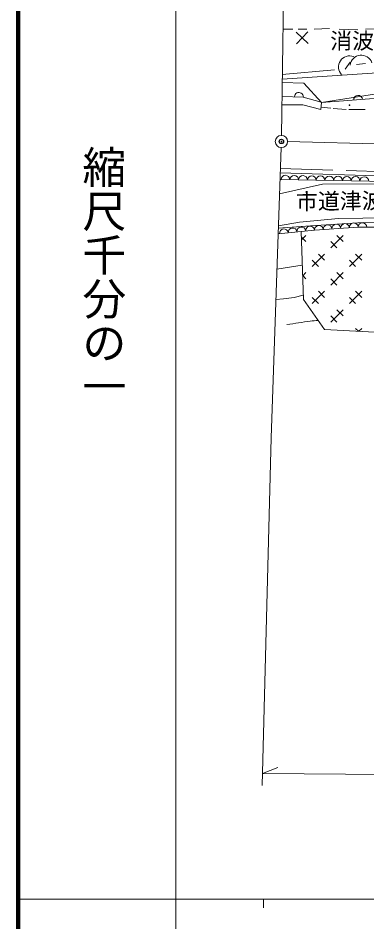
# Model space of a CAD drawing. Units: millimetres, scale not verified. Extents: x 40000 to 680000, y 20000 to 380000.
# Drawn here: x 40000 to 79787, y 202409 to 305514 of the extents above; entities that cross this region are included whole.
import ezdxf
from ezdxf.enums import TextEntityAlignment as Align

# ---------------------------------------------------------------- set-up
doc = ezdxf.new("R2010")
doc.units = ezdxf.units.MM
doc.header["$LTSCALE"] = 1000
doc.header["$PDMODE"] = 32
doc.header["$PDSIZE"] = 500
doc.linetypes.add('CHAIN', pattern=[18.5, 12, -1.5, 3.5, -1.5])
doc.linetypes.add('DASHED', pattern=[7.5, 6, -1.5])
for name, color, linetype, lineweight in [('M-BGD', 7, 'Continuous', 13), ('M-BMK', 2, 'CHAIN', 13), ('M-BMK-SRVR', 3, 'Continuous', 13), ('M-STR-HTXT', 7, 'Continuous', 13), ('M-TTL', 2, 'Continuous', 140), ('M-TTL-BAND', 7, 'Continuous', 13)]:
    doc.layers.add(name, color=color, linetype=linetype, lineweight=lineweight)
doc.layers.add('M-OTRS', color=6, linetype='Continuous')
doc.styles.add('@ＭＳ ゴシック', font='')
doc.styles.add('ＭＳ ゴシック', font='')
doc.styles.get('@ＭＳ ゴシック').set_extended_font_data('@MS Gothic')
doc.styles.get('ＭＳ ゴシック').set_extended_font_data('MS Gothic')

msp = doc.modelspace()

# ---------------------------------------------------------------- linework, layer by layer
at = {"layer": 'M-BGD'}
for p, q in [((70287, 309256), (70039, 292138)), ((70214, 304266), (71336, 304266)), ((71959, 304242), (72943, 304242)), ((73782, 304266), (75533, 304338)), ((76612, 304242), (78746, 304170)), ((79634, 304266), (81600, 304290)), ((71730, 303916), (73081, 302616)), ((73056, 303941), (71756, 302590)), ((77316, 299670), (77864, 300495)), ((78617, 300230), (79611, 300340)), ((82907, 299389), (70132, 298546)), ((76072, 299604), (70139, 299077)), ((72583, 298079), (70126, 298157)), ((74597, 295872), (72583, 298079)), ((86684, 297791), (74597, 295872)), ((92944, 297263), (74597, 295872)), ((70089, 295618), (72487, 295608)), ((72487, 295608), (74537, 295069)), ((74537, 295069), (74597, 295872)), ((74585, 295333), (75689, 295237)), ((75952, 295189), (77415, 295081)), ((77727, 295081), (79598, 295081)), ((70004, 290738), (68848, 257647)), ((69903, 287855), (91152, 287175)), ((91075, 286699), (69877, 287089)), ((74719, 286555), (91075, 286699)), ((69819, 285452), (74719, 286555)), ((76541, 282646), (72081, 282215)), ((84691, 282739), (76541, 282646)), ((73337, 281824), (69682, 281531)), ((72081, 282215), (69693, 281829)), ((79367, 282182), (73337, 281824)), ((78787, 281678), (73800, 281312)), ((83093, 281637), (78787, 281678)), ((83061, 282087), (79367, 282182)), ((73800, 281312), (69660, 280887)), ((72549, 273393), (72295, 281178)), ((72316, 280531), (72832, 280015)), ((72327, 280216), (72832, 280722)), ((75661, 279308), (77075, 280722)), ((76368, 280722), (77075, 280015)), ((75661, 280015), (76368, 279308)), ((73540, 277186), (74954, 278601)), ((74247, 278601), (74954, 277893)), ((77782, 277186), (79196, 278601)), ((78489, 278601), (79196, 277893)), ((73540, 277893), (74247, 277186)), ((77782, 277893), (78489, 277186)), ((72420, 277343), (69519, 276860)), ((72460, 276107), (72832, 276479)), ((75661, 275065), (77075, 276479)), ((76368, 276479), (77075, 275772)), ((72459, 276145), (72832, 275772)), ((75661, 275772), (76368, 275065)), ((73540, 272944), (74954, 274358)), ((74247, 274358), (74954, 273651)), ((77782, 272944), (79196, 274358)), ((78489, 274358), (79196, 273651)), ((70257, 273497), (69398, 273394)), ((71504, 273641), (70257, 273497)), ((72533, 273893), (71504, 273641)), ((72549, 273393), (74958, 270005)), ((73540, 273651), (74247, 272944)), ((77782, 273651), (78489, 272944)), ((75661, 270822), (77075, 272237)), ((76368, 272237), (77075, 271530)), ((75661, 271530), (76368, 270822)), ((82962, 269567), (74958, 270005)), ((78489, 270115), (78811, 269794)), ((78872, 269790), (79196, 270115))]:
    msp.add_line(p, q, dxfattribs=at)
at = {"layer": 'M-BGD', "linetype": 'DASHED'}
msp.add_line((69919, 288354), (92020, 287648), dxfattribs=at)
at = {"layer": 'M-BGD'}
msp.add_lwpolyline([(74564, 295934), (72501, 296510), (70103, 296585)], dxfattribs=at)
msp.add_circle((77797, 295575), 51.7, dxfattribs=at)
for centre, radius, start, end in [((77813, 299935), 1267, 68.5632, 224.25932), ((79145, 300006), 1281, 18.96728, 173.60651), ((72036, 296527), 500, 356.97983, 178.48161), ((78785, 296190), 500, 4.3357, 184.3357), ((70493, 287078), 500, 358.94517, 178.94517), ((71493, 287060), 500, 358.94517, 178.94517), ((72493, 287041), 500, 358.94517, 178.94517), ((73493, 287023), 500, 358.94517, 178.94517), ((74493, 287005), 500, 358.94517, 178.94517), ((75493, 286986), 500, 358.94517, 178.94517), ((76492, 286968), 500, 358.94517, 178.94517), ((77492, 286949), 500, 358.94517, 178.94517), ((78492, 286931), 500, 358.94517, 178.94517), ((79492, 286912), 500, 358.94517, 178.94517), ((71313, 281069), 500, 6.34019, 186.34019), ((72307, 281180), 500, 6.34019, 186.34019), ((73302, 281275), 500, 4.1924, 184.65542), ((74299, 281349), 500, 4.20194, 184.20194), ((75296, 281422), 500, 4.20194, 184.20194), ((76294, 281495), 500, 4.20194, 184.20194), ((77291, 281568), 500, 4.20194, 184.20194), ((78288, 281642), 500, 4.14349, 184.21525), ((79287, 281673), 500, 359.45803, 179.45803), ((70319, 280959), 500, 6.34019, 186.34019)]:
    msp.add_arc(centre, radius, start, end, dxfattribs=at)
msp.add_open_spline([(70669, 270544), (71556, 270677), (72440, 270838), (73331, 270943), (73631, 270978), (73934, 271000), (74236, 271020)], degree=3, knots=[0, 0, 0, 0, 1, 1, 1, 2, 2, 2, 2], dxfattribs=at)
at = {"layer": 'M-BMK'}
msp.add_line((70728, 291420), (84232, 291065), dxfattribs=at)
at = {"layer": 'M-BMK-SRVR'}
msp.add_circle((70029, 291438), 700, dxfattribs=at)
at = {"layer": 'M-OTRS'}
msp.add_point((70029, 291438), dxfattribs=at)
at = {"layer": 'M-STR-HTXT'}
for p, q in [((67831, 217982), (68848, 257647)), ((67865, 219336), (69617, 220007)), ((67865, 219336), (211412, 218277))]:
    msp.add_line(p, q, dxfattribs=at)
at = {"layer": 'M-TTL'}
msp.add_line((40000, 380000), (40000, 20000), dxfattribs=at)
at = {"layer": 'M-TTL-BAND'}
for p, q in [((58000, 370000), (58000, 20000)), ((40000, 205000), (579000, 205000)), ((68000, 205000), (68000, 204000))]:
    msp.add_line(p, q, dxfattribs=at)

# ---------------------------------------------------------------- texts
at = {"layer": 'M-BGD', "style": 'ＭＳ ゴシック'}
msp.add_text('消波ブロック', height=1833, dxfattribs=at).set_placement((83101, 301450), align=Align.BOTTOM_CENTER)
msp.add_text('市道津波敷田代線', height=1833, rotation=0.724, dxfattribs=at).set_placement((81708, 283241), align=Align.BOTTOM_CENTER)
at = {"layer": 'M-TTL-BAND', "style": '@ＭＳ ゴシック'}
msp.add_text('縮尺千分の一', height=3666, rotation=270, dxfattribs=at).set_placement((49777, 261030), align=Align.MIDDLE_RIGHT)

doc.saveas('drawing.dxf')
